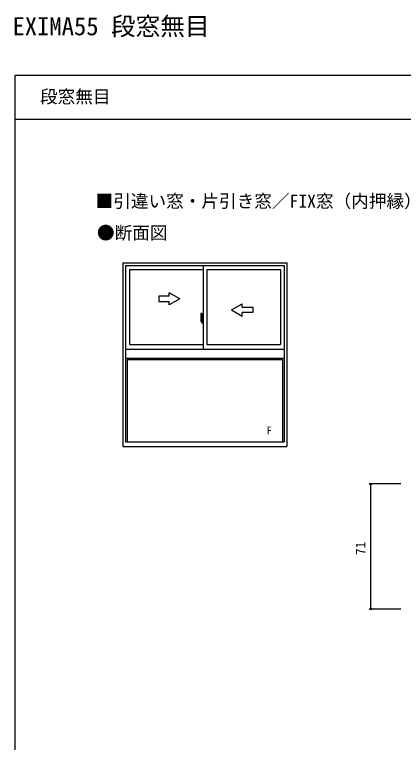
# Model space of a CAD drawing. Units: millimetres, scale not verified. Extents: x -437 to 438, y -681 to 679.
# Drawn here: x -436.9 to -216.4, y 265.3 to 678.6 of the extents above; entities that cross this region are included whole.
import ezdxf
from ezdxf.enums import TextEntityAlignment as Align

# ---------------------------------------------------------------- set-up
doc = ezdxf.new("R2010")
doc.units = ezdxf.units.MM
doc.header["$LTSCALE"] = 4
for name, color, linetype in [('0-1_USER1', 3, 'Continuous'), ('0-5_YKK_A1', 4, 'Continuous'), ('0-6_YKK_D', 6, 'Continuous'), ('0-7_YKK_ZWAK', 7, 'Continuous')]:
    doc.layers.add(name, color=color, linetype=linetype)
doc.styles.add('ＭＳ ゴシック', font='')
doc.styles.get('ＭＳ ゴシック').set_extended_font_data('MS Gothic')

msp = doc.modelspace()

# ---------------------------------------------------------------- linework, layer by layer
at = {"layer": '0-5_YKK_A1'}
for p, q in [((-375.475, 537.558), (-375.475, 433.308)), ((-375.475, 537.558), (-282.475, 537.558)), ((-282.475, 537.558), (-282.475, 433.308)), ((-373.975, 536.058), (-283.975, 536.058)), ((-373.975, 536.058), (-373.975, 436.058)), ((-371.775, 533.808), (-329.975, 533.808)), ((-371.775, 533.808), (-371.775, 491.308)), ((-329.975, 536.058), (-329.975, 488.558)), ((-327.975, 533.808), (-286.175, 533.808)), ((-327.975, 533.808), (-327.975, 491.308)), ((-286.175, 533.808), (-286.175, 491.308)), ((-283.975, 536.058), (-283.975, 436.058)), ((-343.191, 517.136), (-349.191, 520.601)), ((-349.191, 518.636), (-349.191, 520.601)), ((-343.191, 517.136), (-349.191, 513.672)), ((-349.191, 513.672), (-349.191, 515.636)), ((-313.891, 510.852), (-307.891, 514.316)), ((-307.891, 512.352), (-307.891, 514.316)), ((-331.134, 508.992), (-330.7, 509.007)), ((-330.675, 508.982), (-330.675, 505.723)), ((-313.891, 510.852), (-307.891, 507.388)), ((-307.891, 507.388), (-307.891, 509.352)), ((-330.528, 504.833), (-331.564, 504.833)), ((-331.547, 504.833), (-330.22, 504.833)), ((-331.375, 506.738), (-331.375, 504.52)), ((-331.326, 504.47), (-331.12, 504.463)), ((-330.787, 505.875), (-331.175, 505.875)), ((-331.175, 504.815), (-331.175, 505.875)), ((-331.175, 504.812), (-331.175, 504.815)), ((-331.174, 504.765), (-331.175, 504.812)), ((-331.174, 504.776), (-331.175, 504.812)), ((-331.15, 505.802), (-330.787, 505.802)), ((-331.15, 504.823), (-331.15, 505.802)), ((-331.12, 504.635), (-331.12, 504.463)), ((-330.905, 504.635), (-331.12, 504.635)), ((-331.085, 504.566), (-331.12, 504.566)), ((-331.085, 504.518), (-330.85, 504.518)), ((-331.085, 504.388), (-331.085, 504.518)), ((-331.085, 504.372), (-331.085, 504.388)), ((-331.085, 504.372), (-330.796, 504.372)), ((-330.95, 504.144), (-330.787, 504.144)), ((-330.905, 504.642), (-330.905, 504.608)), ((-330.865, 504.642), (-330.905, 504.642)), ((-330.865, 505.426), (-330.865, 504.608)), ((-330.69, 505.426), (-330.865, 505.426)), ((-330.85, 505.094), (-330.865, 505.094)), ((-330.85, 504.98), (-330.85, 505.178)), ((-330.85, 504.98), (-330.75, 504.98)), ((-330.85, 504.98), (-330.85, 504.98)), ((-330.85, 504.906), (-330.85, 504.98)), ((-330.85, 504.906), (-330.75, 504.906)), ((-330.85, 504.86), (-330.85, 504.906)), ((-330.85, 504.86), (-330.75, 504.86)), ((-330.85, 504.666), (-330.85, 504.86)), ((-330.85, 504.666), (-330.75, 504.666)), ((-330.85, 504.612), (-330.85, 504.666)), ((-330.85, 504.608), (-330.85, 504.612)), ((-330.85, 504.612), (-330.75, 504.612)), ((-330.834, 504.833), (-329.81, 504.833)), ((-330.75, 504.566), (-330.762, 504.566)), ((-330.75, 505.598), (-330.75, 505.648)), ((-330.75, 505.426), (-330.75, 505.203)), ((-330.675, 505.307), (-330.75, 505.307)), ((-330.75, 504.98), (-330.75, 504.182)), ((-330.58, 504.98), (-330.75, 504.98)), ((-330.75, 504.98), (-330.75, 504.98)), ((-330.75, 504.906), (-330.75, 504.98)), ((-330.75, 504.86), (-330.75, 504.906)), ((-330.75, 504.666), (-330.75, 504.86)), ((-330.75, 504.836), (-330.75, 504.566)), ((-330.75, 504.612), (-330.75, 504.666)), ((-330.75, 504.608), (-330.75, 504.612)), ((-330.75, 504.608), (-330.75, 504.477)), ((-330.75, 504.477), (-330.75, 504.464)), ((-330.75, 504.464), (-330.75, 504.413)), ((-330.69, 505.723), (-330.69, 505.426)), ((-330.675, 505.723), (-330.69, 505.723)), ((-330.675, 505.762), (-330.675, 505.203)), ((-330.675, 505.203), (-330.675, 505.556)), ((-330.675, 505.265), (-330.675, 505.5)), ((-330.675, 504.459), (-330.675, 504.98)), ((-330.675, 504.98), (-330.675, 504.182)), ((-330.65, 505.581), (-330.55, 505.583)), ((-330.55, 504.433), (-330.65, 504.434)), ((-330.55, 506.688), (-330.55, 505.783)), ((-330.425, 505.783), (-330.55, 505.783)), ((-330.55, 505.415), (-330.55, 505.728)), ((-330.55, 504.287), (-330.55, 504.6)), ((-330.55, 503.328), (-330.55, 504.233)), ((-330.425, 504.233), (-330.55, 504.233)), ((-330.525, 505.758), (-330.525, 505.783)), ((-330.4, 505.758), (-330.525, 505.753)), ((-330.4, 505.758), (-330.525, 505.758)), ((-330.4, 504.258), (-330.525, 504.262)), ((-330.525, 504.258), (-330.525, 504.233)), ((-330.4, 504.258), (-330.525, 504.258)), ((-330.501, 505.342), (-330.501, 504.673)), ((-330.425, 506.738), (-330.5, 506.738)), ((-330.49, 505.341), (-330.49, 504.324)), ((-330.005, 505.382), (-330.465, 505.366)), ((-330.465, 504.3), (-330.005, 504.284)), ((-330.425, 506.738), (-330.425, 505.783)), ((-330.425, 506.713), (-330.4, 506.713)), ((-330.425, 504.408), (-330.425, 504.35)), ((-330.425, 503.278), (-330.425, 504.233)), ((-330.4, 506.743), (-329.975, 506.758)), ((-330.4, 506.743), (-330.4, 505.758)), ((-330.4, 506.713), (-330.4, 505.758)), ((-330.05, 504.433), (-330.4, 504.433)), ((-330.4, 504.325), (-330.05, 504.325)), ((-330.4, 503.303), (-330.4, 504.258)), ((-330.32, 505.498), (-330.32, 505.428)), ((-330.135, 505.523), (-330.295, 505.523)), ((-330.295, 505.403), (-330.135, 505.403)), ((-330.11, 505.498), (-330.11, 505.428)), ((-330.025, 504.408), (-330.025, 504.35)), ((-329.99, 505.367), (-329.99, 504.298)), ((-329.99, 505.367), (-329.99, 505.361)), ((-329.975, 505.145), (-329.99, 505.145)), ((-329.975, 504.82), (-329.99, 504.82)), ((-329.975, 506.758), (-329.975, 503.258)), ((-330.975, 504.119), (-330.975, 504.069)), ((-330.787, 504.069), (-330.975, 504.069)), ((-330.425, 503.278), (-330.5, 503.278)), ((-330.425, 503.303), (-330.4, 503.303)), ((-373.975, 488.558), (-283.975, 488.558)), ((-371.775, 491.308), (-329.975, 491.308)), ((-327.975, 491.308), (-286.175, 491.308)), ((-373.975, 483.558), (-283.975, 483.558)), ((-373.025, 482.808), (-284.925, 482.808)), ((-373.025, 482.808), (-373.025, 436.058)), ((-284.925, 482.808), (-284.925, 436.058)), ((-373.975, 436.058), (-283.975, 436.058)), ((-375.475, 433.308), (-282.475, 433.308))]:
    msp.add_line(p, q, dxfattribs=at)
for points in [[(-349.191, 518.636), (-355.191, 518.636), (-355.191, 515.636), (-349.191, 515.636)], [(-307.891, 512.352), (-301.891, 512.352), (-301.891, 509.352), (-307.891, 509.352)], [(-331.085, 504.518), (-331.085, 504.608), (-330.85, 504.608), (-330.75, 504.608)], [(-330.753, 504.397), (-330.756, 504.391), (-330.76, 504.385), (-330.771, 504.377), (-330.786, 504.373), (-330.804, 504.372), (-330.815, 504.374), (-330.826, 504.377), (-330.849, 504.388), (-330.85, 504.388)], [(-330.75, 505.765), (-330.75, 505.426), (-330.75, 505.203)], [(-330.75, 505.203), (-330.58, 505.203), (-330.58, 505.005)], [(-330.75, 505.005), (-330.58, 505.005), (-330.58, 504.98)], [(-330.501, 505.342), (-330.502, 505.342), (-330.51, 505.344), (-330.52, 505.349), (-330.532, 505.361), (-330.545, 505.388), (-330.55, 505.415)], [(-330.55, 504.6), (-330.549, 504.609), (-330.542, 504.637), (-330.535, 504.65), (-330.526, 504.662), (-330.517, 504.668), (-330.507, 504.673), (-330.501, 504.673)], [(-330.4, 504.258), (-330.4, 503.272), (-329.975, 503.258)], [(-330.975, 504.069), (-330.996, 504.1), (-331.007, 504.116)]]:
    msp.add_lwpolyline(points, dxfattribs=at)
for centre, radius, start, end in [((-318.125, 506.696), 13.25, 170.20654, 179.82143), ((-331.132, 508.942), 0.05, 92, 170.20654), ((-330.7, 508.982), 0.025, 0, 92), ((-331.325, 504.52), 0.05, 180, 268), ((-331.15, 505.827), 0.025, 180, 270), ((-329.698, 504.813), 1.476, 179.91894, 190.81318), ((-329.867, 504.755), 1.307, 179.5362, 192.85144), ((-329.678, 504.782), 1.472, 178.42075, 189.33089), ((-330.226, 504.676), 0.933, 188.62914, 193.1575), ((-329.867, 504.755), 1.307, 192.85144, 209.23122), ((-330.226, 504.676), 0.933, 193.1575, 216.63292), ((-330.264, 504.696), 0.88, 189.9821, 192.05297), ((-330.264, 504.696), 0.88, 192.05297, 218.82619), ((-330.95, 504.119), 0.025, 90, 180), ((-330.844, 504.613), 0.095, 266.91231, 356.7406), ((-330.787, 505.762), 0.113, 0, 90), ((-330.787, 505.765), 0.0375, 0, 90), ((-330.787, 504.182), 0.0375, 270, 0), ((-330.787, 504.182), 0.113, 270, 0), ((-330.65, 505.556), 0.025, 91, 180), ((-330.65, 504.459), 0.025, 180, 269.00002), ((-330.5, 506.688), 0.05, 90, 180), ((-330.525, 505.728), 0.025, 91.99999, 180), ((-330.525, 504.287), 0.025, 180, 268.00001), ((-330.465, 505.34), 0.0254, 88.99206, 157.90245), ((-330.464, 504.325), 0.0256, 202.43823, 270.66726), ((-330.4, 504.408), 0.025, 90, 180), ((-330.4, 504.35), 0.025, 180, 270), ((-330.295, 505.498), 0.025, 90, 180), ((-330.295, 505.428), 0.025, 180, 270), ((-330.135, 505.498), 0.025, 0, 90), ((-330.135, 505.428), 0.025, 270, 0), ((-330.05, 504.408), 0.025, 0, 90), ((-330.05, 504.35), 0.025, 270, 0), ((-330.5, 503.328), 0.05, 180, 270)]:
    msp.add_arc(centre, radius, start, end, dxfattribs=at)
for centre, major_axis, ratio, start_param, end_param in [((-330.75, 505.178), (0.1, 0), 0.251336, 1.5707963, 3.1415927), ((-330.75, 504.98), (0.1, 0), 0.251336, 1.5707963, 3.1415927), ((-330.85, 504.413), (-0.1, 0), 0.637322, 2.8889124, 3.1415927), ((-330.464, 505.341), (-0.0236, 0.0086), 0.995692, 6.2803203, 6.6313047), ((-330.464, 504.324), (0.0236, 0.0086), 0.995692, 2.7934732, 3.1444576), ((-330.005, 505.367), (0.0106, 0.011), 0.965668, 5.4977978, 7.1034794), ((-330.005, 504.299), (-0.0106, 0.011), 0.965668, 2.3212985, 3.9269802)]:
    msp.add_ellipse(centre, major_axis=major_axis, ratio=ratio, start_param=start_param, end_param=end_param, dxfattribs=at)
at = {"layer": '0-6_YKK_D'}
for p, q in [((-217.886, 412.061), (-235.886, 412.061)), ((-234.886, 341.061), (-234.886, 412.061)), ((-217.886, 341.061), (-235.886, 341.061))]:
    msp.add_line(p, q, dxfattribs=at)
for centre in [(-234.886, 412.061), (-234.886, 341.061)]:
    msp.add_circle(centre, 0.425, dxfattribs=at)
at = {"layer": '0-7_YKK_ZWAK'}
for p, q in [((-436.8, 643.9), (-436.8, -681.1)), ((438.2, 643.9), (-436.8, 643.9)), ((438.2, 618.9), (-436.8, 618.9))]:
    msp.add_line(p, q, dxfattribs=at)

# ---------------------------------------------------------------- texts
at = {"layer": '0-1_USER1', "style": 'ＭＳ ゴシック'}
for s, height, p in [('EXIMA55 段窓無目', 10.26, (-438.149, 663.718)), (' 段窓無目', 7.331, (-427.515, 626.087)), ('■引違い窓・片引き窓／FIX窓（内押縁）', 7.331, (-390.971, 566.789)), ('●断面図', 7.331, (-390.232, 548.759))]:
    msp.add_text(s, height=height, dxfattribs=at).set_placement(p, align=Align.BOTTOM_LEFT)
at = {"layer": '0-5_YKK_A1', "style": 'ＭＳ ゴシック'}
msp.add_text('F', height=4.399, dxfattribs=at).set_placement((-294.039, 438.895), align=Align.BOTTOM_LEFT)
at = {"layer": '0-6_YKK_D', "style": 'ＭＳ ゴシック'}
msp.add_text('71', height=5.499, rotation=90, dxfattribs=at).set_placement((-236.386, 371.766), align=Align.BOTTOM_LEFT)

doc.saveas('drawing.dxf')
